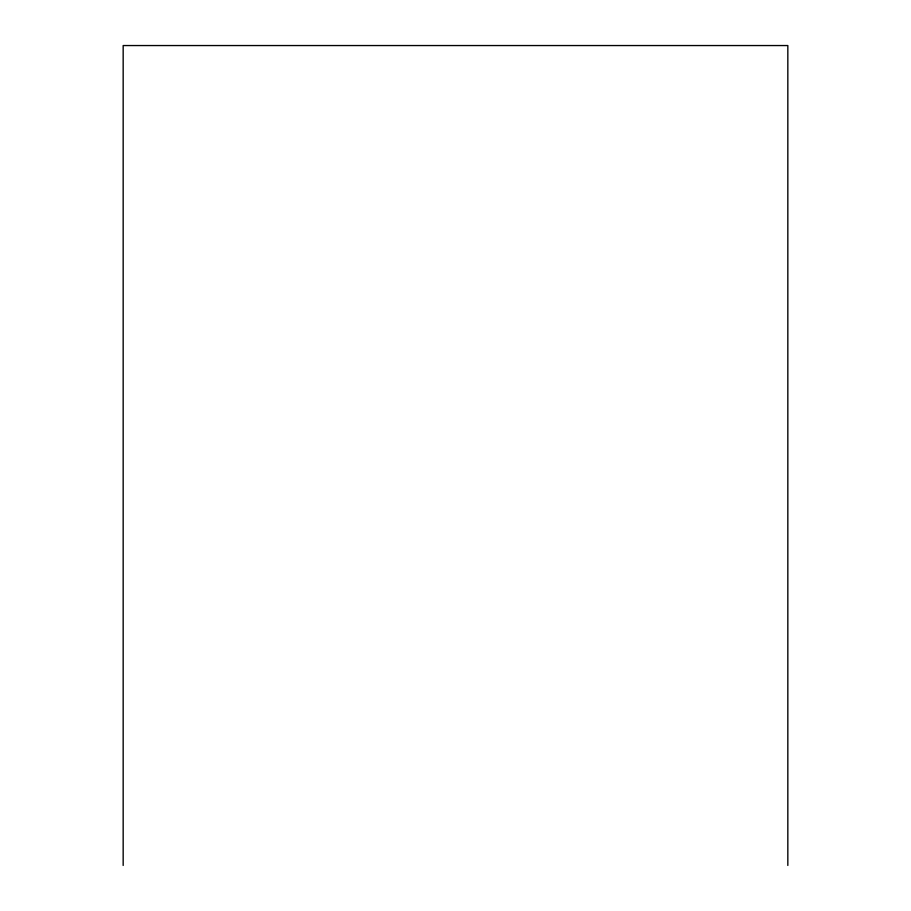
<?xml version="1.0" encoding="UTF-8"?>
<svg xmlns="http://www.w3.org/2000/svg" width="911" height="911" viewBox="0 0 911 911"><rect width="100%" height="100%" fill="white"/><g stroke="black" fill="none" stroke-linecap="round" stroke-linejoin="round"><path stroke-width="1.37" d="M787.833 865.45L787.833 45.55L123.167 45.55L123.167 865.45"/></g></svg>
